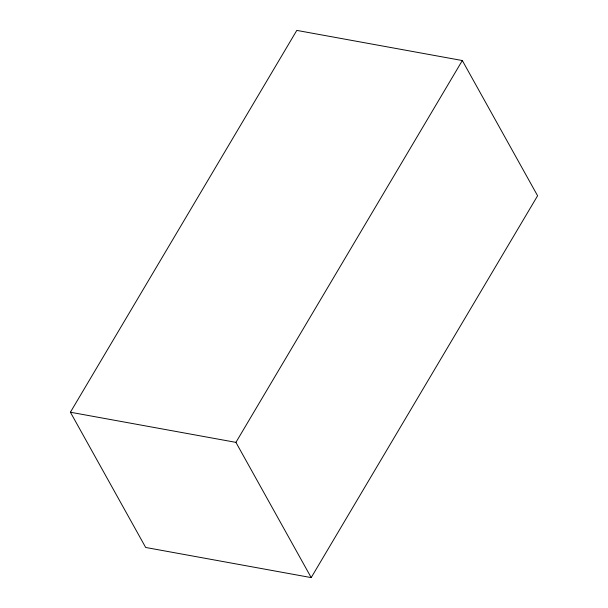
<?xml version="1.0" encoding="UTF-8"?>
<svg xmlns="http://www.w3.org/2000/svg" width="608" height="608" viewBox="0 0 608 608"><rect width="100%" height="100%" fill="white"/><g stroke="black" fill="none" stroke-linecap="round" stroke-linejoin="round"><path stroke-width="0.91" d="M70.406 412.232L296.803 30.4L462.323 60.534L537.594 195.768L311.197 577.6L145.677 547.466L70.406 412.232L235.927 442.366L311.197 577.6M235.927 442.366L462.323 60.534"/></g></svg>
